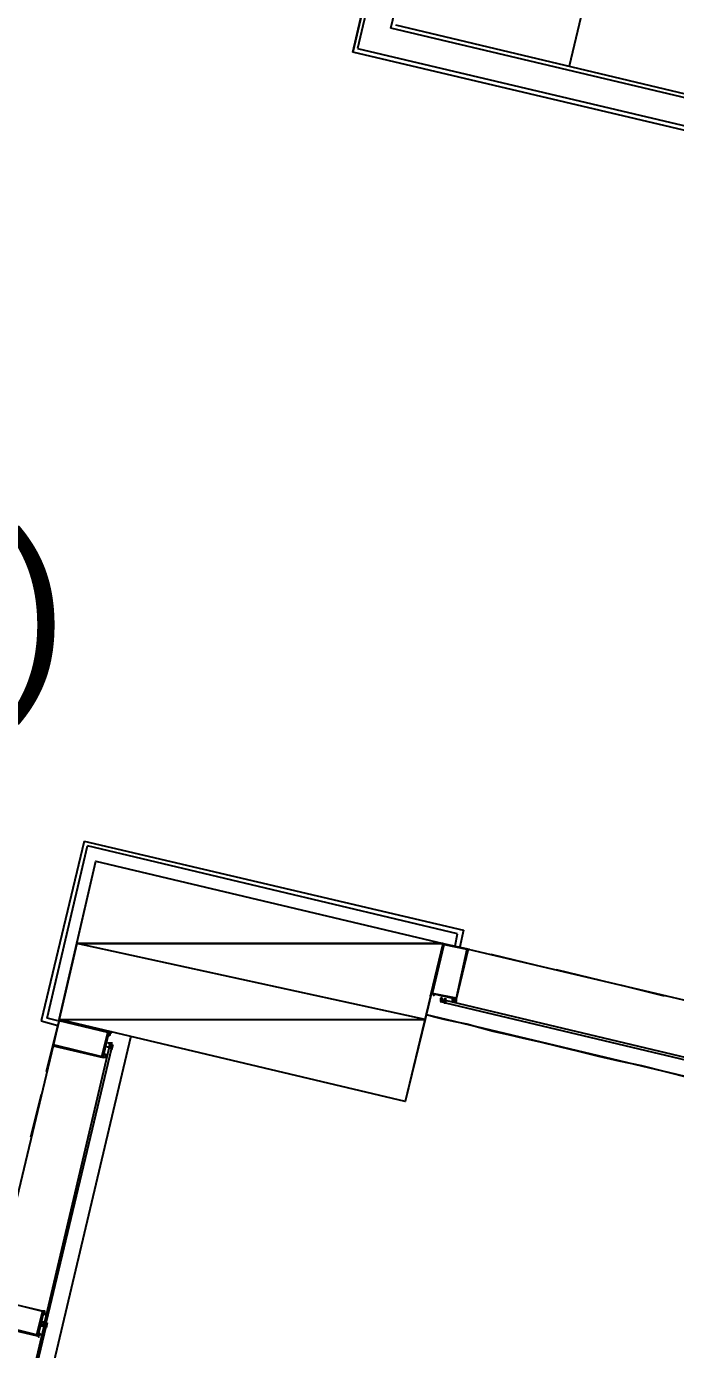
# Model space of a CAD drawing. Header units: feet. Extents: x -84 to 198, y -22 to 181.
# Drawn here: x 88.87 to 96.15, y 19.12 to 33.94 of the extents above; entities that cross this region are included whole.
import ezdxf
from ezdxf.enums import TextEntityAlignment as Align

# ---------------------------------------------------------------- set-up
doc = ezdxf.new("R2010")
doc.units = ezdxf.units.FT
for name, color, linetype in [('A-LINEA', 7, 'CONTINUOUS'), ('A-MURO-CONCRETO', 8, 'CONTINUOUS'), ('A-TEXTO-PDF', 3, 'CONTINUOUS')]:
    doc.layers.add(name, color=color, linetype=linetype)

msp = doc.modelspace()

# ---------------------------------------------------------------- linework, layer by layer
at = {"layer": 'A-LINEA'}
for p, q in [((92.5333, 33.6578), (94.8667, 43.5644)), ((94.92, 43.5511), (92.5867, 33.6978)), ((92.96, 33.9244), (94.52, 40.5644)), ((95.88, 37.3644), (94.96, 33.4978)), ((93.0133, 33.9644), (97.88, 32.8044)), ((97.92, 32.7511), (92.96, 33.9244)), ((100.7733, 31.7111), (92.5333, 33.6578)), ((92.5867, 33.6978), (100.7333, 31.7778)), ((89.52, 24.8178), (89.04, 22.8044)), ((89.1067, 22.8311), (89.56, 24.7644)), ((89.52, 24.8178), (93.7733, 23.8178)), ((93.7067, 23.7778), (89.56, 24.7644)), ((93.68, 23.6444), (93.7067, 23.7778)), ((93.7733, 23.8178), (93.7333, 23.6311)), ((93.5467, 23.6711), (93.84, 23.6044)), ((93.8267, 23.6044), (97.4667, 22.7511)), ((94.08, 23.5511), (94.5733, 23.4311)), ((94.8133, 23.3778), (95.3067, 23.2578)), ((95.5467, 23.2044), (96.0267, 23.0844)), ((93.5737, 23.0039), (93.5173, 23.0173)), ((93.52, 23.0578), (93.5333, 23.0578)), ((93.52, 23.0444), (93.52, 23.0444)), ((93.52, 23.0444), (93.52, 23.0444)), ((93.52, 23.0444), (93.52, 23.0444)), ((93.52, 23.0444), (93.52, 23.0444)), ((93.52, 23.0444), (93.52, 23.0444)), ((93.52, 23.0444), (93.52, 23.0444)), ((93.52, 23.0444), (93.52, 23.0444)), ((93.52, 23.0444), (93.52, 23.0444)), ((93.5333, 23.0444), (93.52, 23.0444)), ((93.52, 23.0444), (93.52, 23.0444)), ((93.52, 23.0444), (93.52, 23.0444)), ((93.52, 23.0444), (93.52, 23.0444)), ((93.52, 23.0311), (93.52, 23.0311)), ((93.52, 23.0311), (93.52, 23.0311)), ((93.52, 23.0311), (93.52, 23.0311)), ((93.52, 23.0311), (93.52, 23.0311)), ((93.52, 23.0311), (93.52, 23.0178)), ((93.52, 23.0311), (93.52, 23.0311)), ((93.52, 23.0311), (93.5333, 23.0311)), ((93.52, 23.0311), (93.52, 23.0311)), ((93.52, 23.0311), (93.52, 23.0311)), ((93.52, 23.0311), (93.52, 23.0311)), ((93.5333, 23.0311), (93.52, 23.0311)), ((93.52, 23.0311), (93.52, 23.0311)), ((93.52, 23.0311), (93.52, 23.0311)), ((93.52, 23.0311), (93.52, 23.0311)), ((93.52, 23.0311), (93.52, 23.0311)), ((93.52, 23.0311), (93.52, 23.0311)), ((93.52, 23.0311), (93.52, 23.0311)), ((93.52, 23.0311), (93.52, 23.0311)), ((93.52, 23.0311), (93.52, 23.0311)), ((93.52, 23.0311), (93.52, 23.0311)), ((93.52, 23.0311), (93.52, 23.0178)), ((93.52, 23.0311), (93.52, 23.0311)), ((93.52, 23.0311), (93.52, 23.0311)), ((93.52, 23.0311), (93.52, 23.0311)), ((93.52, 23.0178), (93.52, 23.0178)), ((93.52, 23.0178), (93.52, 23.0178)), ((93.5333, 23.0178), (93.52, 23.0178)), ((93.52, 23.0178), (93.52, 23.0178)), ((93.52, 23.0178), (93.52, 23.0178)), ((93.52, 23.0178), (93.52, 23.0178)), ((93.52, 23.0178), (93.52, 23.0178)), ((93.52, 23.0178), (93.52, 23.0178)), ((93.5333, 23.0578), (93.5333, 23.0578)), ((93.5333, 23.0578), (93.5333, 23.0578)), ((93.5333, 23.0578), (93.5333, 23.0578)), ((93.5333, 23.0578), (93.5333, 23.0578)), ((93.5333, 23.0444), (93.5333, 23.0578)), ((93.5333, 23.0444), (93.5333, 23.0578)), ((93.5333, 23.0311), (93.5333, 23.0444)), ((93.5333, 23.0444), (93.5333, 23.0444)), ((93.5333, 23.0444), (93.5333, 23.0444)), ((93.5333, 23.0444), (93.5333, 23.0444)), ((93.5333, 23.0444), (93.5333, 23.0444)), ((93.5333, 23.0444), (93.5333, 23.0444)), ((93.5333, 23.0444), (93.5333, 23.0311)), ((93.5333, 23.0444), (93.5333, 23.0444)), ((93.5333, 23.0444), (93.5333, 23.0444)), ((93.5333, 23.0444), (93.5333, 23.0444)), ((93.5333, 23.0444), (93.5333, 23.0444)), ((93.5333, 23.0444), (93.5333, 23.0444)), ((93.5333, 23.0444), (93.5333, 23.0444)), ((93.5333, 23.0444), (93.5333, 23.0444)), ((93.5333, 23.0444), (93.5333, 23.0444)), ((93.5333, 23.0444), (93.5333, 23.0444)), ((93.5333, 23.0444), (93.5333, 23.0444)), ((93.5333, 23.0444), (93.5333, 23.0444)), ((93.5333, 23.0444), (93.5333, 23.0444)), ((93.5333, 23.0444), (93.5333, 23.0311)), ((93.5333, 23.0444), (93.5333, 23.0311)), ((93.5467, 23.0311), (93.5333, 23.0311)), ((93.5333, 23.0311), (93.5333, 23.0178)), ((93.5333, 23.0311), (93.5333, 23.0311)), ((93.5333, 23.0311), (93.5333, 23.0311)), ((93.5333, 23.0311), (93.5333, 23.0311)), ((93.5333, 23.0311), (93.5333, 23.0311)), ((93.5333, 23.0311), (93.5333, 23.0311)), ((93.5333, 23.0311), (93.5333, 23.0311)), ((93.5333, 23.0311), (93.5333, 23.0311)), ((93.5333, 23.0311), (93.5333, 23.0311)), ((93.5333, 23.0311), (93.5333, 23.0311)), ((93.5333, 23.0311), (93.5467, 23.0311)), ((93.5333, 23.0311), (93.5333, 23.0311)), ((93.5467, 23.0311), (93.5333, 23.0311)), ((93.5467, 23.0311), (93.5333, 23.0311)), ((93.5333, 23.0311), (93.5333, 23.0311)), ((93.5333, 23.0311), (93.5333, 23.0311)), ((93.5333, 23.0311), (93.5333, 23.0311)), ((93.5333, 23.0311), (93.5333, 23.0311)), ((93.5333, 23.0311), (93.5333, 23.0311)), ((93.5333, 23.0311), (93.5333, 23.0311)), ((93.5333, 23.0311), (93.5333, 23.0311)), ((93.5333, 23.0311), (93.5333, 23.0311)), ((93.5333, 23.0311), (93.5333, 23.0311)), ((93.5333, 23.0311), (93.5333, 23.0311)), ((93.5467, 23.0311), (93.5333, 23.0311)), ((93.5333, 23.0311), (93.5333, 23.0311)), ((93.5333, 23.0311), (93.5333, 23.0311)), ((93.5333, 23.0311), (93.5333, 23.0311)), ((93.5333, 23.0311), (93.5333, 23.0311)), ((93.5333, 23.0178), (93.5333, 23.0178)), ((93.5333, 23.0178), (93.5333, 23.0178)), ((93.5333, 23.0178), (93.5333, 23.0178)), ((93.5333, 23.0178), (93.5333, 23.0178)), ((93.5333, 23.0178), (93.5333, 23.0178)), ((93.5333, 23.0178), (93.5333, 23.0178)), ((93.5333, 23.0178), (93.5333, 23.0178)), ((93.5333, 23.0178), (93.5333, 23.0178)), ((93.5333, 23.0178), (93.5333, 23.0178)), ((93.5333, 23.0178), (93.5333, 23.0178)), ((93.5333, 23.0178), (93.5333, 23.0178)), ((93.5333, 23.0178), (93.5333, 23.0178)), ((93.5333, 23.0178), (93.5333, 23.0178)), ((93.5333, 23.0178), (93.5333, 23.0178)), ((93.5333, 23.0178), (93.5333, 23.0178)), ((93.5333, 23.0178), (93.5333, 23.0178)), ((93.5333, 23.0178), (93.5333, 23.0178)), ((93.5333, 23.0178), (93.5333, 23.0178)), ((93.5333, 23.0178), (93.5333, 23.0178)), ((93.5333, 23.0178), (93.5467, 23.0178)), ((93.5333, 23.0178), (93.5467, 23.0178)), ((93.5333, 23.0178), (93.5333, 23.0178)), ((93.5333, 23.0178), (93.5333, 23.0178)), ((93.5333, 23.0178), (93.5333, 23.0178)), ((93.5333, 23.0178), (93.5333, 23.0178)), ((93.5333, 23.0178), (93.5333, 23.0178)), ((93.5333, 23.0178), (93.5333, 23.0178)), ((93.5467, 23.0311), (93.5467, 23.0311)), ((93.5467, 23.0311), (93.5467, 23.0311)), ((93.5467, 23.0311), (93.5467, 23.0311)), ((93.5467, 23.0311), (93.5467, 23.0311)), ((93.5467, 23.0311), (93.5467, 23.0311)), ((93.5467, 23.0311), (93.5467, 23.0311)), ((93.5467, 23.0311), (93.5467, 23.0311)), ((93.5467, 23.0311), (93.5467, 23.0311)), ((93.5467, 23.0311), (93.5467, 23.0311)), ((93.5467, 23.0311), (93.5467, 23.0311)), ((93.5467, 23.0311), (93.5467, 23.0311)), ((93.5467, 23.0311), (93.5467, 23.0311)), ((93.5467, 23.0311), (93.5467, 23.0311)), ((93.56, 23.0311), (93.5467, 23.0311)), ((93.5467, 23.0311), (93.5467, 23.0311)), ((93.5467, 23.0311), (93.5467, 23.0311)), ((93.56, 23.0311), (93.5467, 23.0311)), ((93.5467, 23.0311), (93.5467, 23.0311)), ((93.5467, 23.0311), (93.5467, 23.0311)), ((93.5467, 23.0311), (93.5467, 23.0311)), ((93.5467, 23.0311), (93.5467, 23.0311)), ((93.5467, 23.0311), (93.5467, 23.0311)), ((93.5467, 23.0311), (93.5467, 23.0311)), ((93.5467, 23.0311), (93.5467, 23.0311)), ((93.5467, 23.0311), (93.5467, 23.0311)), ((93.5467, 23.0311), (93.5467, 23.0311)), ((93.5467, 23.0311), (93.5467, 23.0311)), ((93.5467, 23.0311), (93.5467, 23.0178)), ((93.5467, 23.0311), (93.56, 23.0311)), ((93.5467, 23.0311), (93.5467, 23.0311)), ((93.5467, 23.0311), (93.5467, 23.0311)), ((93.5467, 23.0311), (93.5467, 23.0311)), ((93.5467, 23.0178), (93.56, 23.0311)), ((93.5467, 23.0311), (93.5467, 23.0311)), ((93.5467, 23.0311), (93.5467, 23.0311)), ((93.56, 23.0178), (93.5467, 23.0178)), ((93.5467, 23.0178), (93.5467, 23.0178)), ((93.5467, 23.0178), (93.5467, 23.0178)), ((93.5467, 23.0178), (93.5467, 23.0178)), ((93.56, 23.0178), (93.5467, 23.0178)), ((93.5467, 23.0178), (93.5467, 23.0178)), ((93.5467, 23.0178), (93.5467, 23.0178)), ((93.5467, 23.0178), (93.5467, 23.0178)), ((93.5467, 23.0178), (93.5467, 23.0178)), ((93.5467, 23.0178), (93.5467, 23.0178)), ((93.5467, 23.0178), (93.5467, 23.0178)), ((93.5467, 23.0178), (93.5467, 23.0178)), ((93.5467, 23.0178), (93.56, 23.0178)), ((93.5467, 23.0178), (93.5467, 23.0178)), ((93.5467, 23.0178), (93.5467, 23.0178)), ((93.5467, 23.0178), (93.5467, 23.0178)), ((93.5467, 23.0178), (93.5467, 23.0178)), ((93.5467, 23.0178), (93.5467, 23.0178)), ((93.5467, 23.0178), (93.5467, 23.0178)), ((93.5467, 23.0178), (93.5467, 23.0178)), ((93.5733, 23.0444), (93.56, 23.0444)), ((93.56, 23.0178), (93.56, 23.0311)), ((93.56, 23.0311), (93.56, 23.0311)), ((93.56, 23.0311), (93.56, 23.0311)), ((93.56, 23.0311), (93.56, 23.0311)), ((93.56, 23.0311), (93.56, 23.0311)), ((93.56, 23.0311), (93.56, 23.0311)), ((93.56, 23.0311), (93.56, 23.0311)), ((93.56, 23.0311), (93.56, 23.0311)), ((93.5733, 23.0311), (93.56, 23.0311)), ((93.56, 23.0311), (93.56, 23.0178)), ((93.5733, 23.0311), (93.56, 23.0311)), ((93.56, 23.0311), (93.5733, 23.0178)), ((93.56, 23.0311), (93.56, 23.0311)), ((93.56, 23.0311), (93.56, 23.0311)), ((93.56, 23.0178), (93.56, 23.0311)), ((93.56, 23.0178), (93.56, 23.0178)), ((93.56, 23.0178), (93.56, 23.0178)), ((93.56, 23.0178), (93.56, 23.0178)), ((93.56, 23.0178), (93.56, 23.0178)), ((93.56, 23.0178), (93.56, 23.0178)), ((93.56, 23.0178), (93.56, 23.0178)), ((93.56, 23.0178), (93.56, 23.0178)), ((93.56, 23.0178), (93.56, 23.0178)), ((93.56, 23.0178), (93.56, 23.0178)), ((93.56, 23.0178), (93.56, 23.0178)), ((93.5733, 23.0178), (93.56, 23.0178)), ((93.56, 23.0178), (93.56, 23.0178)), ((93.56, 23.0178), (93.56, 23.0178)), ((93.56, 23.0178), (93.56, 23.0178)), ((93.56, 23.0178), (93.56, 23.0178)), ((93.56, 23.0178), (93.56, 23.0178)), ((93.56, 23.0178), (93.56, 23.0178)), ((93.56, 23.0178), (93.5733, 23.0178)), ((93.56, 23.0178), (93.56, 23.0178)), ((93.56, 23.0178), (93.56, 23.0178)), ((93.56, 23.0178), (93.56, 23.0178)), ((93.56, 23.0178), (93.56, 23.0178)), ((93.56, 23.0178), (93.56, 23.0178)), ((93.56, 23.0178), (93.56, 23.0178)), ((93.56, 23.0178), (93.56, 23.0178)), ((93.56, 23.0178), (93.56, 23.0178)), ((93.56, 23.0178), (93.56, 23.0178)), ((93.56, 23.0044), (93.56, 23.0044)), ((93.56, 23.0044), (93.56, 23.0044)), ((93.56, 23.0044), (93.56, 23.0044)), ((93.5733, 23.0444), (93.5733, 23.0444)), ((93.5733, 23.0444), (93.5733, 23.0444)), ((93.5733, 23.0444), (93.5733, 23.0444)), ((93.5733, 23.0444), (93.5733, 23.0444)), ((93.5733, 23.0444), (93.5733, 23.0444)), ((93.5733, 23.0444), (93.5733, 23.0444)), ((93.5733, 23.0444), (93.5733, 23.0444)), ((93.5733, 23.0444), (93.5733, 23.0444)), ((93.5733, 23.0444), (93.5733, 23.0444)), ((93.5733, 23.0444), (93.5733, 23.0444)), ((93.5733, 23.0311), (93.5733, 23.0311)), ((93.5733, 23.0311), (93.5733, 23.0311)), ((93.5733, 23.0311), (93.5733, 23.0311)), ((93.5733, 23.0311), (93.5733, 23.0311)), ((93.5733, 23.0311), (93.5733, 23.0311)), ((93.5733, 23.0311), (93.5733, 23.0311)), ((93.5733, 23.0311), (93.5733, 23.0311)), ((93.5733, 23.0311), (93.5733, 23.0311)), ((93.5733, 23.0311), (93.5733, 23.0311)), ((93.5733, 23.0311), (93.5733, 23.0311)), ((93.5733, 23.0311), (93.5733, 23.0311)), ((93.5733, 23.0311), (93.5733, 23.0311)), ((93.5733, 23.0311), (93.5733, 23.0311)), ((93.5733, 23.0311), (93.5733, 23.0311)), ((93.5733, 23.0311), (93.5733, 23.0311)), ((93.5733, 23.0311), (93.5733, 23.0311)), ((93.5733, 23.0311), (93.5733, 23.0311)), ((93.5733, 23.0311), (93.5733, 23.0311)), ((93.5733, 23.0178), (93.5733, 23.0178)), ((93.5733, 23.0178), (93.5733, 23.0178)), ((93.5733, 23.0178), (93.5733, 23.0178)), ((93.5733, 23.0178), (93.5733, 23.0178)), ((93.5733, 23.0044), (93.5733, 23.0044)), ((93.6667, 23.0311), (93.68, 23.0311)), ((89.2267, 22.8044), (89.1067, 22.8311)), ((101.48, 20.9378), (93.36, 22.8711)), ((89.04, 22.8044), (89.2267, 22.7511)), ((89.24, 22.8178), (89.0933, 22.2311)), ((90.04, 22.6178), (88.3067, 15.2844)), ((89.7867, 22.5511), (89.7867, 22.5511)), ((89.8, 22.5511), (89.8, 22.5511)), ((89.8, 22.5511), (89.8, 22.5511)), ((89.8, 22.5511), (89.8, 22.5511)), ((89.8, 22.5511), (89.8, 22.5511)), ((89.8, 22.5511), (89.8, 22.5511)), ((89.8, 22.5511), (89.8, 22.5511)), ((89.8, 22.5511), (89.8, 22.5511)), ((89.8, 22.5511), (89.8, 22.5511)), ((89.8, 22.5511), (89.8, 22.5511)), ((89.8, 22.5378), (89.8, 22.5378)), ((89.8133, 22.6444), (89.8133, 22.6578)), ((89.8133, 22.5511), (89.8133, 22.5511)), ((89.8133, 22.5511), (89.8133, 22.5511)), ((89.8133, 22.5511), (89.8133, 22.5511)), ((89.8133, 22.5511), (89.8133, 22.5511)), ((89.8133, 22.5511), (89.8133, 22.5378)), ((89.8133, 22.5511), (89.8133, 22.5511)), ((89.8133, 22.5511), (89.8133, 22.5511)), ((89.8133, 22.5511), (89.8133, 22.5511)), ((89.8133, 22.5511), (89.8133, 22.5511)), ((89.8133, 22.5511), (89.8133, 22.5511)), ((89.8133, 22.5511), (89.8133, 22.5511)), ((89.8133, 22.5511), (89.8133, 22.5511)), ((89.8133, 22.5511), (89.8133, 22.5511)), ((89.8133, 22.5511), (89.8133, 22.5511)), ((89.8133, 22.5511), (89.8133, 22.5511)), ((89.8133, 22.5511), (89.8133, 22.5511)), ((89.8133, 22.5511), (89.8133, 22.5511)), ((89.8267, 22.5511), (89.8133, 22.5511)), ((89.8133, 22.5378), (89.8133, 22.5511)), ((89.8133, 22.5378), (89.8133, 22.5511)), ((89.8133, 22.5378), (89.8133, 22.5511)), ((89.8267, 22.5511), (89.8133, 22.5511)), ((89.8133, 22.5511), (89.8133, 22.5511)), ((89.8133, 22.5511), (89.8133, 22.5511)), ((89.8133, 22.5378), (89.8133, 22.5378)), ((89.8133, 22.5378), (89.8133, 22.5244)), ((89.8133, 22.5378), (89.8133, 22.5378)), ((89.8133, 22.5378), (89.8133, 22.5378)), ((89.8133, 22.5378), (89.8133, 22.5378)), ((89.8133, 22.5378), (89.8133, 22.5244)), ((89.8133, 22.5378), (89.8133, 22.5378)), ((89.8133, 22.5378), (89.8133, 22.5378)), ((89.8133, 22.5378), (89.8133, 22.5378)), ((89.8133, 22.5244), (89.8133, 22.5378)), ((89.8133, 22.5378), (89.8133, 22.5244)), ((89.8133, 22.5378), (89.8267, 22.5378)), ((89.8133, 22.5378), (89.8267, 22.5378)), ((89.8133, 22.5244), (89.8133, 22.5378)), ((89.8133, 22.5378), (89.8133, 22.5378)), ((89.8133, 22.5378), (89.8133, 22.5378)), ((89.8133, 22.5378), (89.8133, 22.5378)), ((89.8267, 22.6578), (89.8267, 22.6578)), ((89.8267, 22.5511), (89.8267, 22.5378)), ((89.8267, 22.5511), (89.84, 22.5511)), ((89.8267, 22.5511), (89.8267, 22.5511)), ((89.8267, 22.5511), (89.8267, 22.5511)), ((89.8267, 22.5511), (89.8267, 22.5511)), ((89.8267, 22.5511), (89.8267, 22.5511)), ((89.8267, 22.5511), (89.8267, 22.5378)), ((89.8267, 22.5511), (89.8267, 22.5511)), ((89.8267, 22.5511), (89.8267, 22.5511)), ((89.8267, 22.5511), (89.8267, 22.5511)), ((89.8267, 22.5378), (89.8267, 22.5378)), ((89.8267, 22.5378), (89.8267, 22.5378)), ((89.8267, 22.5378), (89.8267, 22.5378)), ((89.8267, 22.5378), (89.8267, 22.5378)), ((89.8267, 22.5378), (89.8267, 22.5378)), ((89.8267, 22.5378), (89.8267, 22.5378)), ((89.8267, 22.5378), (89.8267, 22.5378)), ((89.8267, 22.5378), (89.8267, 22.5378)), ((89.8267, 22.5378), (89.8267, 22.5378)), ((89.8267, 22.5378), (89.8267, 22.5378)), ((89.8267, 22.5378), (89.8267, 22.5378)), ((89.8267, 22.5378), (89.8267, 22.5378)), ((89.8267, 22.5378), (89.8267, 22.5378)), ((89.8267, 22.5378), (89.8267, 22.5378)), ((89.8267, 22.5378), (89.8267, 22.5378)), ((89.8267, 22.5378), (89.8267, 22.5378)), ((89.8267, 22.5378), (89.8267, 22.5378)), ((89.8267, 22.5378), (89.8267, 22.5378)), ((89.8267, 22.5378), (89.8267, 22.5378)), ((89.8267, 22.5244), (89.8267, 22.5378)), ((89.8267, 22.5378), (89.8267, 22.5378)), ((89.8267, 22.5378), (89.8267, 22.5378)), ((89.8267, 22.5244), (89.8267, 22.5378)), ((89.8267, 22.5244), (89.8267, 22.5378)), ((89.8267, 22.5378), (89.8267, 22.5378)), ((89.8267, 22.5378), (89.8267, 22.5378)), ((89.8405, 22.5381), (89.8272, 22.4817)), ((89.84, 22.5511), (89.84, 22.5511)), ((89.84, 22.5511), (89.84, 22.5511)), ((89.84, 22.5511), (89.84, 22.5511)), ((89.84, 22.5511), (89.84, 22.5511)), ((89.84, 22.5378), (89.84, 22.5378)), ((89.1733, 22.5244), (88.4933, 19.6844)), ((89.7333, 22.4044), (89.7333, 22.4044)), ((89.7333, 22.4044), (89.7333, 22.4044)), ((89.7867, 22.5111), (89.7867, 22.5111)), ((89.7867, 22.5111), (89.7867, 22.5111)), ((89.7867, 22.5111), (89.7867, 22.5111)), ((89.7867, 22.5111), (89.7867, 22.5111)), ((89.7867, 22.5111), (89.7867, 22.5111)), ((89.7867, 22.5111), (89.7867, 22.5111)), ((89.7867, 22.5111), (89.7867, 22.5111)), ((89.8, 22.5244), (89.8, 22.5244)), ((89.8, 22.5244), (89.8, 22.5244)), ((89.8, 22.5244), (89.8, 22.5244)), ((89.8, 22.5111), (89.8, 22.5111)), ((89.8, 22.5111), (89.8, 22.5111)), ((89.8, 22.5111), (89.8, 22.5111)), ((89.8133, 22.5111), (89.8, 22.5111)), ((89.8, 22.5111), (89.8, 22.5111)), ((89.8, 22.5111), (89.8, 22.5111)), ((89.8, 22.5111), (89.8, 22.5111)), ((89.8, 22.5111), (89.8, 22.5111)), ((89.8, 22.5111), (89.8, 22.5111)), ((89.8, 22.5111), (89.8, 22.5111)), ((89.8, 22.5111), (89.8, 22.5111)), ((89.8, 22.5111), (89.8, 22.5111)), ((89.8, 22.5111), (89.8, 22.5111)), ((89.8, 22.5111), (89.8, 22.5111)), ((89.8, 22.5111), (89.8, 22.5111)), ((89.8, 22.5111), (89.8, 22.5111)), ((89.8, 22.5111), (89.8, 22.5111)), ((89.8, 22.5111), (89.8, 22.5111)), ((89.8, 22.5111), (89.8, 22.5111)), ((89.8, 22.4978), (89.8, 22.5111)), ((89.8, 22.5111), (89.8, 22.5111)), ((89.8, 22.5111), (89.8, 22.5111)), ((89.8, 22.5111), (89.8, 22.5111)), ((89.8, 22.4978), (89.8, 22.5111)), ((89.8, 22.5111), (89.8, 22.5111)), ((89.8, 22.5111), (89.8, 22.5111)), ((89.8133, 22.5111), (89.8, 22.5111)), ((89.8133, 22.5111), (89.8, 22.5111)), ((89.8, 22.5111), (89.8, 22.5111)), ((89.8133, 22.5111), (89.8, 22.5111)), ((89.8133, 22.5111), (89.8, 22.5111)), ((89.8, 22.5111), (89.8, 22.5111)), ((89.8, 22.4978), (89.8, 22.4978)), ((89.8, 22.4978), (89.8, 22.4978)), ((89.8, 22.4978), (89.8, 22.4978)), ((89.8133, 22.5244), (89.8133, 22.5244)), ((89.8133, 22.5244), (89.8133, 22.5111)), ((89.8133, 22.5244), (89.8133, 22.5244)), ((89.8133, 22.5244), (89.8133, 22.5244)), ((89.8133, 22.5244), (89.8133, 22.5244)), ((89.8133, 22.5111), (89.8133, 22.5244)), ((89.8133, 22.5244), (89.8267, 22.5244)), ((89.8133, 22.5244), (89.8133, 22.5244)), ((89.8133, 22.5244), (89.8133, 22.5244)), ((89.8133, 22.5244), (89.8133, 22.5244)), ((89.8133, 22.5244), (89.8133, 22.5244)), ((89.8133, 22.5244), (89.8133, 22.5244)), ((89.8133, 22.5244), (89.8133, 22.5244)), ((89.8133, 22.5244), (89.8133, 22.5244)), ((89.8133, 22.5244), (89.8133, 22.5244)), ((89.8133, 22.5111), (89.8133, 22.5244)), ((89.8133, 22.5244), (89.8133, 22.5244)), ((89.8133, 22.5244), (89.8133, 22.5244)), ((89.8133, 22.5244), (89.8133, 22.5244)), ((89.8133, 22.5111), (89.8133, 22.5244)), ((89.8133, 22.5244), (89.8133, 22.5244)), ((89.8133, 22.5244), (89.8133, 22.5244)), ((89.8133, 22.5244), (89.8133, 22.5244)), ((89.8133, 22.5244), (89.8133, 22.5244)), ((89.8133, 22.5244), (89.8133, 22.5244)), ((89.8133, 22.5244), (89.8133, 22.5244)), ((89.8133, 22.5111), (89.8133, 22.4978)), ((89.8133, 22.5111), (89.8133, 22.5111)), ((89.8133, 22.5111), (89.8133, 22.5111)), ((89.8133, 22.5111), (89.8133, 22.5111)), ((89.8133, 22.5111), (89.8133, 22.5111)), ((89.8133, 22.5111), (89.8133, 22.5111)), ((89.8133, 22.5111), (89.8133, 22.5111)), ((89.8133, 22.5111), (89.8133, 22.5111)), ((89.8133, 22.5111), (89.8133, 22.5111)), ((89.8133, 22.5111), (89.8133, 22.5111)), ((89.8133, 22.5111), (89.8133, 22.5111)), ((89.8133, 22.5111), (89.8133, 22.5111)), ((89.8133, 22.5111), (89.8267, 22.5111)), ((89.8133, 22.5111), (89.8133, 22.5111)), ((89.8133, 22.5111), (89.8133, 22.5111)), ((89.8133, 22.5111), (89.8133, 22.5111)), ((89.8133, 22.5111), (89.8133, 22.5111)), ((89.8133, 22.5111), (89.8133, 22.5111)), ((89.8133, 22.5111), (89.8133, 22.5111)), ((89.8133, 22.5111), (89.8133, 22.5111)), ((89.8133, 22.4978), (89.8133, 22.4978)), ((89.8133, 22.4978), (89.8133, 22.4978)), ((89.8133, 22.4978), (89.8133, 22.4978)), ((89.8133, 22.4978), (89.8133, 22.4978)), ((89.8133, 22.4978), (89.8133, 22.4978)), ((89.8133, 22.4978), (89.8133, 22.4978)), ((89.8133, 22.4978), (89.8133, 22.4978)), ((89.8133, 22.4978), (89.8133, 22.4978)), ((89.8133, 22.4978), (89.8133, 22.4978)), ((89.8133, 22.4978), (89.8133, 22.4978)), ((89.8133, 22.4978), (89.8133, 22.4978)), ((89.8133, 22.4978), (89.8133, 22.4978)), ((89.8133, 22.4978), (89.8133, 22.4978)), ((89.8133, 22.4978), (89.8133, 22.4978)), ((89.8267, 22.5244), (89.8267, 22.5244)), ((89.8267, 22.5244), (89.8267, 22.5244)), ((89.8267, 22.5244), (89.8267, 22.5244)), ((89.8267, 22.5244), (89.8267, 22.5244)), ((89.8267, 22.5244), (89.8267, 22.5244)), ((89.8267, 22.5244), (89.8267, 22.5244)), ((89.8267, 22.5244), (89.8267, 22.5244)), ((89.8267, 22.5244), (89.8267, 22.5244)), ((89.8267, 22.5244), (89.8267, 22.5244)), ((89.8267, 22.5244), (89.8267, 22.5244)), ((89.8267, 22.5244), (89.8267, 22.5111)), ((89.8267, 22.5244), (89.8267, 22.5244)), ((89.8267, 22.5244), (89.8267, 22.5244)), ((89.8267, 22.5244), (89.8267, 22.5244)), ((89.8267, 22.5244), (89.8267, 22.5244)), ((89.8267, 22.5244), (89.8267, 22.5244)), ((89.8267, 22.5244), (89.8267, 22.5244)), ((89.8267, 22.5111), (89.8267, 22.5111)), ((89.8267, 22.5111), (89.8267, 22.5111)), ((89.8267, 22.5111), (89.8267, 22.5111)), ((89.8267, 22.5111), (89.8267, 22.5111)), ((89.8267, 22.5111), (89.8267, 22.5111)), ((89.8267, 22.5111), (89.8267, 22.5111)), ((89.8267, 22.5111), (89.8267, 22.5111)), ((89.8267, 22.5111), (89.8267, 22.5111)), ((89.8267, 22.5111), (89.8267, 22.5111)), ((89.8267, 22.5111), (89.8267, 22.5111)), ((89.8267, 22.5111), (89.8267, 22.5111)), ((89.8267, 22.5111), (89.8267, 22.5111)), ((89.8267, 22.5111), (89.8267, 22.5111)), ((89.8267, 22.5111), (89.8267, 22.5111)), ((89.8267, 22.5111), (89.8267, 22.5111)), ((89.8267, 22.5111), (89.8267, 22.5111)), ((89.8267, 22.5111), (89.8267, 22.5111)), ((89.8267, 22.5111), (89.8267, 22.5111)), ((89.8267, 22.5111), (89.8267, 22.5111)), ((89.8267, 22.5111), (89.8267, 22.5111)), ((89.8267, 22.5111), (89.8267, 22.5111)), ((89.8267, 22.4978), (89.8267, 22.4978)), ((89.8267, 22.4978), (89.8267, 22.4978)), ((89.04, 21.9778), (88.92, 21.4978)), ((89.0533, 19.4311), (89.0533, 19.4311)), ((89.0533, 19.4311), (89.0533, 19.4311)), ((89.0533, 19.4311), (89.0533, 19.4311)), ((89.0667, 19.4311), (89.0667, 19.4311)), ((89.0667, 19.4311), (89.0667, 19.4311)), ((89.0667, 19.4311), (89.0667, 19.4311)), ((89.0667, 19.4311), (89.08, 19.4311)), ((89.0667, 19.4311), (89.0667, 19.4311)), ((89.0667, 19.4311), (89.0667, 19.4311)), ((89.0667, 19.4311), (89.0667, 19.4311)), ((89.0667, 19.4311), (89.0667, 19.4311)), ((89.0667, 19.4311), (89.0667, 19.4311)), ((89.0667, 19.4311), (89.0667, 19.4311)), ((89.0667, 19.4311), (89.0667, 19.4311)), ((89.0667, 19.4311), (89.0667, 19.4311)), ((89.0667, 19.4311), (89.0667, 19.4311)), ((89.0667, 19.4311), (89.0667, 19.4311)), ((89.0667, 19.4311), (89.0667, 19.4311)), ((89.0667, 19.4311), (89.0667, 19.4311)), ((89.08, 19.4311), (89.0667, 19.4311)), ((89.08, 19.4311), (89.0667, 19.4311)), ((89.08, 19.4311), (89.08, 19.4311)), ((89.08, 19.4311), (89.08, 19.4311)), ((89.08, 19.4311), (89.08, 19.4311)), ((89.08, 19.4311), (89.08, 19.4178)), ((89.08, 19.4311), (89.08, 19.4311)), ((89.08, 19.4311), (89.08, 19.4311)), ((89.08, 19.4311), (89.08, 19.4311)), ((89.08, 19.4311), (89.08, 19.4311)), ((89.08, 19.4311), (89.08, 19.4178)), ((89.08, 19.4311), (89.08, 19.4311)), ((89.08, 19.4311), (89.08, 19.4178)), ((89.08, 19.4311), (89.08, 19.4311)), ((89.08, 19.4311), (89.08, 19.4311)), ((89.08, 19.4178), (89.08, 19.4311)), ((89.08, 19.4311), (89.08, 19.4311)), ((89.08, 19.4311), (89.08, 19.4311)), ((89.08, 19.4178), (89.08, 19.4311)), ((89.08, 19.4311), (89.08, 19.4311)), ((89.08, 19.4311), (89.08, 19.4311)), ((89.0933, 19.4311), (89.0933, 19.4178)), ((89.0933, 19.4311), (89.0933, 19.4311)), ((89.0933, 19.4311), (89.0933, 19.4311)), ((89.0133, 19.2844), (89.0133, 19.2711)), ((89.04, 19.3911), (89.04, 19.3911)), ((89.04, 19.3911), (89.04, 19.3911)), ((89.04, 19.3911), (89.0533, 19.3911)), ((89.04, 19.3911), (89.04, 19.3911)), ((89.04, 19.3911), (89.04, 19.3911)), ((89.04, 19.3911), (89.04, 19.3911)), ((89.04, 19.3911), (89.04, 19.3911)), ((89.04, 19.3911), (89.04, 19.3911)), ((89.04, 19.3911), (89.04, 19.3911)), ((89.0533, 19.3911), (89.0533, 19.3778)), ((89.0533, 19.3911), (89.0533, 19.3911)), ((89.0533, 19.3911), (89.0533, 19.3911)), ((89.0533, 19.3911), (89.0533, 19.3911)), ((89.0533, 19.3778), (89.0667, 19.3911)), ((89.0533, 19.3911), (89.0533, 19.3911)), ((89.0533, 19.3911), (89.0533, 19.3911)), ((89.0533, 19.3911), (89.0533, 19.3911)), ((89.0533, 19.3778), (89.0533, 19.3778)), ((89.0667, 19.4178), (89.0667, 19.4178)), ((89.0667, 19.4178), (89.0667, 19.4178)), ((89.0667, 19.4178), (89.0667, 19.4178)), ((89.0667, 19.4178), (89.0667, 19.4178)), ((89.0667, 19.4178), (89.08, 19.4178)), ((89.0667, 19.4178), (89.0667, 19.4178)), ((89.0667, 19.4178), (89.0667, 19.4178)), ((89.0667, 19.4178), (89.0667, 19.4178)), ((89.0667, 19.4044), (89.0667, 19.4178)), ((89.0667, 19.4044), (89.0667, 19.4178)), ((89.0667, 19.4178), (89.0667, 19.4178)), ((89.0667, 19.4044), (89.0667, 19.4178)), ((89.08, 19.4178), (89.0667, 19.4178)), ((89.08, 19.4178), (89.0667, 19.4178)), ((89.08, 19.4178), (89.0667, 19.4178)), ((89.0667, 19.4044), (89.0667, 19.3911)), ((89.0667, 19.4044), (89.0667, 19.4044)), ((89.0667, 19.4044), (89.0667, 19.4044)), ((89.0667, 19.4044), (89.0667, 19.4044)), ((89.0667, 19.4044), (89.0667, 19.4044)), ((89.0667, 19.4044), (89.0667, 19.4044)), ((89.0667, 19.4044), (89.08, 19.4044)), ((89.0667, 19.4044), (89.08, 19.4044)), ((89.0667, 19.3911), (89.0667, 19.3911)), ((89.0667, 19.3911), (89.0667, 19.3911)), ((89.0667, 19.3911), (89.0667, 19.3911)), ((89.0667, 19.3911), (89.0667, 19.3911)), ((89.0667, 19.3911), (89.0667, 19.3911)), ((89.0667, 19.3911), (89.0667, 19.3911)), ((89.0667, 19.3911), (89.0667, 19.3911)), ((89.0667, 19.3911), (89.0667, 19.3911)), ((89.0667, 19.3911), (89.0667, 19.3911)), ((89.0667, 19.3911), (89.0667, 19.3911)), ((89.0667, 19.3911), (89.0667, 19.3911)), ((89.0667, 19.3911), (89.0667, 19.3911)), ((89.0667, 19.3911), (89.0667, 19.3911)), ((89.0667, 19.3911), (89.0667, 19.3911)), ((89.0667, 19.3911), (89.0667, 19.3911)), ((89.0667, 19.3911), (89.0667, 19.3911)), ((89.0667, 19.3911), (89.0667, 19.3911)), ((89.0667, 19.3911), (89.0667, 19.3911)), ((89.0667, 19.3911), (89.0667, 19.3911)), ((89.0667, 19.3911), (89.08, 19.3911)), ((89.0667, 19.3911), (89.0667, 19.3911)), ((89.0667, 19.3911), (89.0667, 19.3911)), ((89.0667, 19.3911), (89.0667, 19.3911)), ((89.0667, 19.3911), (89.08, 19.3911)), ((89.0667, 19.3911), (89.0667, 19.3911)), ((89.0667, 19.3911), (89.0667, 19.3911)), ((89.0667, 19.3911), (89.0667, 19.3911)), ((89.0667, 19.3911), (89.0667, 19.3911)), ((89.0667, 19.3911), (89.0667, 19.3911)), ((89.0667, 19.3911), (89.0667, 19.3911)), ((89.0667, 19.3911), (89.0667, 19.3911)), ((89.0667, 19.3911), (89.0667, 19.3911)), ((89.0667, 19.3778), (89.0667, 19.3778)), ((89.0667, 19.3778), (89.0667, 19.3778)), ((89.0667, 19.3778), (89.0667, 19.3778)), ((89.0667, 19.3778), (89.0667, 19.3778)), ((89.0667, 19.3778), (89.0667, 19.3778)), ((89.0667, 19.3778), (89.0667, 19.3778)), ((89.0667, 19.3778), (89.0667, 19.3778)), ((89.0667, 19.3778), (89.0667, 19.3778)), ((89.0667, 19.3778), (89.0667, 19.3778)), ((89.0667, 19.3778), (89.0667, 19.3778)), ((89.0667, 19.3778), (89.0667, 19.3778)), ((89.0667, 19.3778), (89.0667, 19.3778)), ((89.0667, 19.3778), (89.0667, 19.3778)), ((89.0667, 19.3778), (89.0667, 19.3778)), ((89.0667, 19.3778), (89.0667, 19.3778)), ((89.08, 19.4178), (89.08, 19.4044)), ((89.08, 19.4178), (89.08, 19.4178)), ((89.08, 19.4178), (89.0933, 19.4178)), ((89.08, 19.4178), (89.08, 19.4178)), ((89.08, 19.4178), (89.08, 19.4178)), ((89.08, 19.4178), (89.08, 19.4044)), ((89.08, 19.4178), (89.08, 19.4178)), ((89.08, 19.4178), (89.08, 19.4178)), ((89.08, 19.4178), (89.08, 19.4178)), ((89.08, 19.4178), (89.08, 19.4178)), ((89.08, 19.4178), (89.08, 19.4178)), ((89.08, 19.4178), (89.08, 19.4178)), ((89.08, 19.4178), (89.08, 19.4178)), ((89.08, 19.4178), (89.08, 19.4178)), ((89.08, 19.4178), (89.08, 19.4178)), ((89.08, 19.4178), (89.08, 19.4178)), ((89.08, 19.4178), (89.08, 19.4178)), ((89.08, 19.4178), (89.08, 19.4178)), ((89.08, 19.4178), (89.08, 19.4178)), ((89.08, 19.4178), (89.08, 19.4178)), ((89.08, 19.4178), (89.08, 19.4178)), ((89.08, 19.4044), (89.08, 19.4178)), ((89.08, 19.4178), (89.08, 19.4178)), ((89.08, 19.4178), (89.08, 19.4178)), ((89.08, 19.4178), (89.08, 19.4178)), ((89.08, 19.4178), (89.08, 19.4178)), ((89.08, 19.4178), (89.08, 19.4178)), ((89.08, 19.4178), (89.08, 19.4178)), ((89.08, 19.4178), (89.08, 19.4178)), ((89.08, 19.4044), (89.08, 19.4044)), ((89.08, 19.4044), (89.08, 19.4044)), ((89.08, 19.4044), (89.08, 19.4044)), ((89.08, 19.4044), (89.08, 19.4044)), ((89.08, 19.4044), (89.08, 19.4044)), ((89.08, 19.4044), (89.08, 19.4044)), ((89.08, 19.3911), (89.08, 19.4044)), ((89.08, 19.4044), (89.08, 19.4044)), ((89.08, 19.4044), (89.0933, 19.4044)), ((89.08, 19.4044), (89.0933, 19.4044)), ((89.08, 19.4044), (89.08, 19.4044)), ((89.08, 19.4044), (89.08, 19.4044)), ((89.08, 19.4044), (89.08, 19.4044)), ((89.08, 19.4044), (89.08, 19.4044)), ((89.08, 19.4044), (89.08, 19.4044)), ((89.08, 19.4044), (89.08, 19.4044)), ((89.08, 19.4044), (89.08, 19.4044)), ((89.08, 19.4044), (89.08, 19.4044)), ((89.08, 19.4044), (89.08, 19.4044)), ((89.08, 19.4044), (89.08, 19.4044)), ((89.08, 19.3911), (89.08, 19.4044)), ((89.08, 19.3911), (89.08, 19.4044)), ((89.08, 19.4044), (89.08, 19.4044)), ((89.08, 19.4044), (89.08, 19.4044)), ((89.08, 19.4044), (89.08, 19.4044)), ((89.08, 19.3911), (89.08, 19.4044)), ((89.08, 19.3911), (89.08, 19.3911)), ((89.08, 19.3911), (89.08, 19.3911)), ((89.08, 19.3911), (89.0933, 19.3911)), ((89.08, 19.3911), (89.08, 19.3911)), ((89.08, 19.3911), (89.08, 19.3911)), ((89.08, 19.3911), (89.08, 19.3911)), ((89.08, 19.3911), (89.08, 19.3778)), ((89.08, 19.3911), (89.08, 19.3911)), ((89.08, 19.3911), (89.08, 19.3911)), ((89.08, 19.3911), (89.08, 19.3911)), ((89.08, 19.3911), (89.08, 19.3911)), ((89.08, 19.3911), (89.08, 19.3911)), ((89.08, 19.3911), (89.08, 19.3911)), ((89.08, 19.3911), (89.08, 19.3911)), ((89.08, 19.3778), (89.08, 19.3911)), ((89.08, 19.3911), (89.08, 19.3911)), ((89.08, 19.3911), (89.08, 19.3911)), ((89.08, 19.3911), (89.08, 19.3911)), ((89.0933, 19.3911), (89.08, 19.3911)), ((89.08, 19.3911), (89.08, 19.3911)), ((89.08, 19.3911), (89.08, 19.3911)), ((89.08, 19.3911), (89.08, 19.3911)), ((89.08, 19.3911), (89.08, 19.3911)), ((89.08, 19.3911), (89.08, 19.3911)), ((89.08, 19.3911), (89.08, 19.3911)), ((89.08, 19.3911), (89.08, 19.3911)), ((89.08, 19.3778), (89.08, 19.3778)), ((89.08, 19.3778), (89.08, 19.3778)), ((89.08, 19.3778), (89.08, 19.3778)), ((89.08, 19.3778), (89.08, 19.3778)), ((89.08, 19.3778), (89.08, 19.3778)), ((89.08, 19.3778), (89.08, 19.3778)), ((89.08, 19.3778), (89.08, 19.3778)), ((89.08, 19.3778), (89.08, 19.3778)), ((89.08, 19.3778), (89.08, 19.3778)), ((89.08, 19.3778), (89.08, 19.3778)), ((89.08, 19.3778), (89.08, 19.3778)), ((89.08, 19.3778), (89.08, 19.3778)), ((89.08, 19.3778), (89.08, 19.3778)), ((89.08, 19.3778), (89.08, 19.3778)), ((89.08, 19.3778), (89.08, 19.3778)), ((89.08, 19.3778), (89.08, 19.3778)), ((89.08, 19.3778), (89.08, 19.3778)), ((89.08, 19.3778), (89.08, 19.3778)), ((89.08, 19.3778), (89.08, 19.3778)), ((89.08, 19.3778), (89.08, 19.3778)), ((89.08, 19.3778), (89.08, 19.3778)), ((89.0933, 19.3778), (89.08, 19.3778)), ((89.0933, 19.4178), (89.0933, 19.4178)), ((89.0933, 19.4178), (89.0933, 19.4178)), ((89.0933, 19.4178), (89.0933, 19.4178)), ((89.0933, 19.4178), (89.0933, 19.4178)), ((89.0933, 19.4178), (89.0933, 19.4178)), ((89.0933, 19.4178), (89.0933, 19.4178)), ((89.0933, 19.4178), (89.0933, 19.4178)), ((89.0933, 19.4178), (89.0933, 19.4178)), ((89.0933, 19.4178), (89.0933, 19.4178)), ((89.0933, 19.4178), (89.0933, 19.4178)), ((89.0933, 19.4178), (89.0933, 19.4178)), ((89.0933, 19.4178), (89.0933, 19.4178)), ((89.0933, 19.4178), (89.0933, 19.4044)), ((89.0933, 19.4178), (89.0933, 19.4178)), ((89.0933, 19.4178), (89.0933, 19.4178)), ((89.0933, 19.4178), (89.0933, 19.4178)), ((89.0933, 19.4178), (89.0933, 19.4178)), ((89.0933, 19.4178), (89.0933, 19.4178)), ((89.0933, 19.4178), (89.0933, 19.4178)), ((89.0933, 19.4178), (89.0933, 19.4178)), ((89.0933, 19.4178), (89.0933, 19.4178)), ((89.0933, 19.4178), (89.0933, 19.4178)), ((89.0933, 19.4178), (89.0933, 19.4178)), ((89.0933, 19.4178), (89.0933, 19.4178)), ((89.0933, 19.4178), (89.0933, 19.4178)), ((89.0933, 19.4178), (89.0933, 19.4178)), ((89.0933, 19.4178), (89.0933, 19.4178)), ((89.0933, 19.4178), (89.0933, 19.4178)), ((89.0933, 19.4178), (89.0933, 19.4178)), ((89.0933, 19.4178), (89.0933, 19.4178)), ((89.0933, 19.4044), (89.0933, 19.4044)), ((89.0933, 19.4044), (89.0933, 19.4044)), ((89.0933, 19.4044), (89.0933, 19.4044)), ((89.0933, 19.4044), (89.0933, 19.4044)), ((89.0933, 19.4044), (89.0933, 19.4044)), ((89.0933, 19.3911), (89.0933, 19.4044)), ((89.1072, 19.4181), (89.0938, 19.3617)), ((89.0267, 19.2711), (89.0267, 19.2711))]:
    msp.add_line(p, q, dxfattribs=at)
for points in [[(92.5333, 33.6578), (94.8533, 43.5244), (92.5333, 33.6578)], [(93.5467, 23.6711), (93.12, 21.8978), (89.24, 22.8178), (89.6533, 24.5911), (93.5467, 23.6711)], [(93.5467, 23.6711), (93.8267, 23.6044), (93.6933, 23.0444), (93.4133, 23.1111), (93.5467, 23.6711)], [(93.56, 23.6578), (93.8133, 23.6044), (93.6933, 23.0578), (93.4267, 23.1111), (93.56, 23.6578)], [(93.4267, 23.1111), (93.4267, 23.1111), (93.4267, 23.1111), (93.4267, 23.1111), (93.4267, 23.1111), (93.4267, 23.1111), (93.4267, 23.1111), (93.4133, 23.1111), (93.4133, 23.1111), (93.4, 23.0844), (93.4, 23.0844)], [(93.4133, 23.0844), (93.4133, 23.0844), (93.4133, 23.0844)], [(93.4267, 23.0844), (93.4267, 23.0844), (93.4267, 23.0844)], [(93.44, 23.0844), (93.44, 23.0844), (93.44, 23.0844), (93.44, 23.0844), (93.4533, 23.0978), (93.4533, 23.0978), (93.44, 23.0978), (93.44, 23.0978)], [(93.52, 23.0178), (93.52, 23.0311), (93.52, 23.0444), (93.52, 23.0578), (93.5333, 23.0711)], [(93.5339, 23.0556), (93.5482, 23.0318), (93.5725, 23.0453)], [(93.5733, 23.0578), (93.5733, 23.0444), (93.5733, 23.0311), (93.5733, 23.0178), (93.56, 23.0044), (93.5733, 23.0044)], [(93.5733, 23.0044), (97.44, 22.0844), (97.44, 22.0978), (97.44, 22.1111), (93.5733, 23.0311), (93.5733, 23.0178), (93.5733, 23.0044)], [(93.5733, 23.0178), (93.5733, 23.0311), (93.5733, 23.0178)], [(93.5733, 23.0178), (93.5733, 23.0311), (93.5733, 23.0178)], [(93.6667, 23.0311), (93.6667, 23.0311), (93.6533, 23.0311), (93.6533, 23.0311), (93.6533, 23.0444), (93.6533, 23.0444), (93.68, 23.0444), (93.68, 23.0444), (93.68, 23.0578), (93.68, 23.0578), (93.68, 23.0578), (93.68, 23.0578), (93.68, 23.0578)], [(93.6933, 23.0578), (93.6933, 23.0578), (93.6933, 23.0444), (93.6933, 23.0444), (93.6933, 23.0444), (93.6933, 23.0444), (93.6933, 23.0444), (93.6933, 23.0444), (93.6933, 23.0178), (93.6933, 23.0178), (93.6933, 23.0178), (93.68, 23.0178), (93.68, 23.0178)], [(96.3067, 22.1644), (96.04, 22.2311), (95.7733, 22.2978), (95.52, 22.3511), (95.2933, 22.4044), (95.0667, 22.4578), (94.8533, 22.5111), (94.64, 22.5644), (94.4533, 22.6044), (94.28, 22.6444), (94.1067, 22.6844), (93.96, 22.7244), (93.8133, 22.7644), (93.68, 22.7911), (93.56, 22.8178), (93.4533, 22.8444), (93.36, 22.8711)], [(89.24, 22.8178), (89.1733, 22.5244), (89.7333, 22.3911), (89.8, 22.6844), (89.24, 22.8178)], [(89.24, 22.8044), (89.1733, 22.5378), (89.72, 22.4044), (89.7867, 22.6711), (89.24, 22.8044)], [(89.7867, 22.6711), (89.7867, 22.6711), (89.7867, 22.6711), (89.8, 22.6711), (89.8, 22.6711), (89.8, 22.6711), (89.8, 22.6711), (89.8, 22.6711), (89.8, 22.6844)], [(89.8, 22.6844), (89.8267, 22.6844), (89.8267, 22.6844)], [(89.8, 22.6711), (89.7867, 22.6711), (89.7867, 22.6711)], [(89.7867, 22.6444), (89.7867, 22.6444), (89.8, 22.6578), (89.8, 22.6578), (89.7867, 22.6578), (89.7867, 22.6578), (89.7867, 22.6578), (89.7867, 22.6578)], [(89.7867, 22.6578), (89.8, 22.6578), (89.8, 22.6578)], [(89.7867, 22.6311), (89.8133, 22.6444), (89.8133, 22.6444), (89.8133, 22.6444), (89.8133, 22.6444)], [(89.8267, 22.5378), (89.8267, 22.5378), (89.8133, 22.5378), (89.8, 22.5511), (89.7867, 22.5511)], [(89.84, 22.5511), (89.8267, 22.5511), (89.8133, 22.5511), (89.8, 22.5511), (89.7867, 22.5511)], [(89.7899, 22.5114), (89.8129, 22.5271), (89.798, 22.5506)], [(89.8, 22.5511), (89.8133, 22.5511), (89.8133, 22.5378)], [(89.8, 22.5511), (89.8133, 22.5511), (89.8133, 22.5378)], [(89.8267, 22.5378), (89.8267, 22.5378), (89.8133, 22.5378), (89.8, 22.5378)], [(89.8133, 22.6578), (89.8267, 22.6711), (89.8267, 22.6711)], [(89.8267, 22.5378), (89.8133, 22.5378), (89.8267, 22.5378)], [(89.8133, 22.5244), (89.8267, 22.5378), (89.8133, 22.5378)], [(89.8267, 22.4978), (89.8267, 22.4978), (89.0933, 19.4311), (89.08, 19.4311), (89.8, 22.4978), (89.8133, 22.4978), (89.8267, 22.4978)], [(89.76, 22.4178), (89.76, 22.4178), (89.76, 22.4044), (89.76, 22.4044), (89.76, 22.3911), (89.76, 22.3911), (89.76, 22.3911), (89.7333, 22.3911), (89.7333, 22.3911), (89.7333, 22.4044), (89.7333, 22.4044), (89.7333, 22.4044), (89.7333, 22.4044), (89.7333, 22.4044), (89.7333, 22.4178), (89.7333, 22.4178), (89.7333, 22.4178), (89.7333, 22.4178), (89.7333, 22.4178), (89.7333, 22.4178), (89.7333, 22.4178), (89.7467, 22.4311), (89.7467, 22.4311), (89.76, 22.4311), (89.76, 22.4311), (89.76, 22.4178)], [(89.7333, 22.4178), (89.7333, 22.4178), (89.7333, 22.4178)], [(89.7733, 22.5111), (89.7867, 22.5111), (89.8, 22.4978), (89.8133, 22.4978), (89.8267, 22.4978)], [(89.8, 22.5111), (89.8, 22.4978), (89.8133, 22.4978)], [(89.8267, 22.5111), (89.8267, 22.5111), (89.8133, 22.5111), (89.8, 22.5111), (89.8, 22.5111)], [(89.8, 22.5111), (89.8, 22.5111), (89.8133, 22.5111), (89.8267, 22.4978)], [(89.8, 22.4978), (89.8, 22.5111), (89.8, 22.4978)], [(89.8267, 22.5244), (89.8267, 22.5244), (89.8133, 22.5244), (89.8133, 22.5244)], [(88.4267, 19.4044), (88.4933, 19.6844), (89.0667, 19.5511), (89, 19.2711), (88.4267, 19.4044)], [(88.44, 19.4178), (88.5067, 19.6844), (89.0533, 19.5511), (88.9867, 19.2844), (88.44, 19.4178)], [(89.08, 19.5244), (89.08, 19.5378), (89.08, 19.5378), (89.08, 19.5511), (89.08, 19.5511), (89.08, 19.5511), (89.0667, 19.5511), (89.0667, 19.5511), (89.0667, 19.5511), (89.0667, 19.5511), (89.0533, 19.5511), (89.0533, 19.5511), (89.0533, 19.5511), (89.0533, 19.5511)], [(89.08, 19.5244), (89.08, 19.5244), (89.08, 19.5111), (89.08, 19.5111), (89.0533, 19.5111), (89.0533, 19.5111), (89.0533, 19.5378), (89.0533, 19.5378), (89.0533, 19.5378), (89.0533, 19.5378), (89.0533, 19.5378), (89.0533, 19.5378), (89.0533, 19.5378), (89.0533, 19.5378), (89.0533, 19.5378), (89.0533, 19.5378), (89.0533, 19.5511)], [(89.0533, 19.4311), (89.0667, 19.4311), (89.08, 19.4311), (89.0933, 19.4311)], [(88.36, 16.3111), (89.0933, 19.3778), (89.08, 19.3778), (89.0667, 19.3778), (88.3467, 16.3111), (88.36, 16.2978), (88.36, 16.3111)], [(88.9867, 19.2978), (89, 19.2978), (89, 19.2978), (89, 19.2978), (89, 19.2978), (89, 19.2978), (89, 19.3111), (89, 19.3111)], [(88.9867, 19.2844), (88.9867, 19.2844), (88.9867, 19.2844), (88.9867, 19.2844), (89, 19.2844), (89, 19.2844), (89, 19.2844), (89, 19.2711), (89, 19.2711), (89.0133, 19.2578), (89.0133, 19.2578)], [(89, 19.2844), (88.9867, 19.2844), (88.9867, 19.2844)], [(89, 19.2978), (89, 19.2844), (89, 19.2844)], [(89.0133, 19.3111), (89.0267, 19.2978), (89.0267, 19.2978), (89.0267, 19.2978), (89.0267, 19.2978)], [(89.0267, 19.2978), (89.0267, 19.2844), (89.0267, 19.2844)], [(89.08, 19.3778), (89.0667, 19.3778), (89.0533, 19.3911), (89.04, 19.3911)], [(89.0421, 19.3783), (89.066, 19.3926), (89.0524, 19.4169)], [(89.08, 19.4044), (89.08, 19.4044), (89.0667, 19.4044)], [(89.08, 19.4044), (89.08, 19.3911), (89.0667, 19.3911)], [(89.08, 19.3778), (89.08, 19.3778), (89.08, 19.3911), (89.0933, 19.4044)]]:
    msp.add_lwpolyline(points, dxfattribs=at)
for points in [[(93.4267, 23.1111), (93.4267, 23.1111), (93.4267, 23.1111), (93.4267, 23.1111)], [(93.44, 23.1111), (93.44, 23.1111), (93.44, 23.1111), (93.44, 23.1111)], [(93.68, 23.0444), (93.68, 23.0444), (93.68, 23.0578), (93.68, 23.0578)]]:
    msp.add_lwpolyline(points, close=True, dxfattribs=at)
at = {"layer": 'A-MURO-CONCRETO'}
for points in [[(89.6533, 24.5911), (93.5467, 23.6711), (89.44, 23.6711), (89.6533, 24.5911), (89.6533, 24.5911)], [(89.44, 23.6711), (89.24, 22.8178), (93.3467, 22.8178), (89.44, 23.6711)], [(89.44, 23.6711), (93.5467, 23.6711), (93.3467, 22.8178), (89.44, 23.6711), (89.44, 23.6711)], [(89.24, 22.8178), (93.3467, 22.8178), (93.12, 21.8978), (89.24, 22.8178), (89.24, 22.8178)]]:
    msp.add_lwpolyline(points, dxfattribs=at)

# ---------------------------------------------------------------- texts
at = {"layer": 'A-TEXTO-PDF'}
msp.add_text('DEN)', height=1.646, dxfattribs=at).set_placement((86.6351, 26.6185), align=Align.CENTER)

doc.saveas('drawing.dxf')
